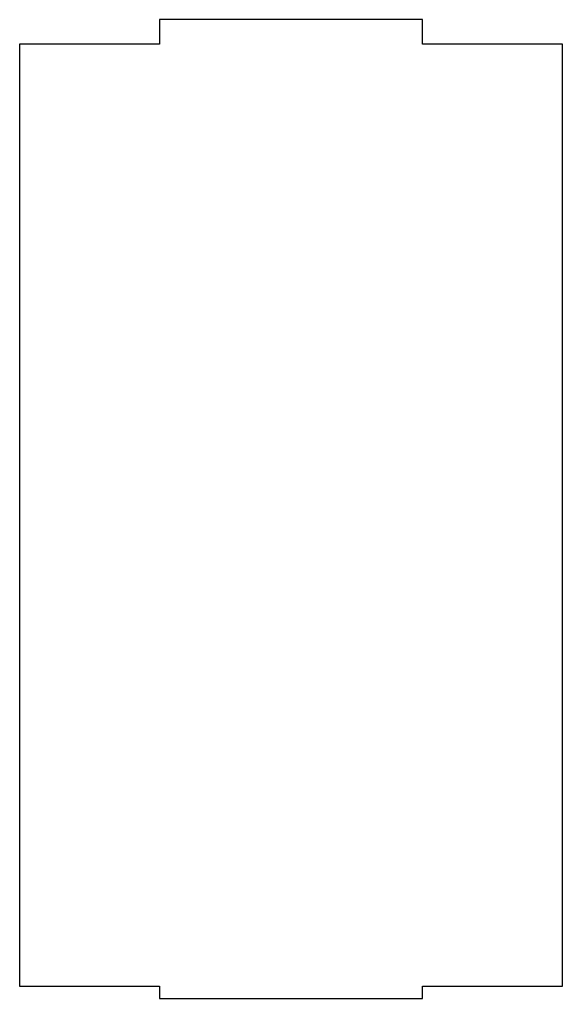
# Model space of a CAD drawing. Header units: millimetres. Extents: x -69 to -3, y 139 to 258.
import ezdxf

# ---------------------------------------------------------------- set-up
doc = ezdxf.new("R2010")
doc.units = ezdxf.units.MM
doc.layers.get('0').update_dxf_attribs({"linetype": 'CONTINUOUS'})

msp = doc.modelspace()

# ---------------------------------------------------------------- linework, layer by layer
msp.add_lwpolyline([(-52, 140.5), (-52, 139), (-20, 139), (-20, 140.5), (-3, 140.5), (-3, 255), (-20, 255), (-20, 258), (-52, 258), (-52, 255), (-69, 255), (-69, 140.5)], close=True)

doc.saveas('drawing.dxf')
